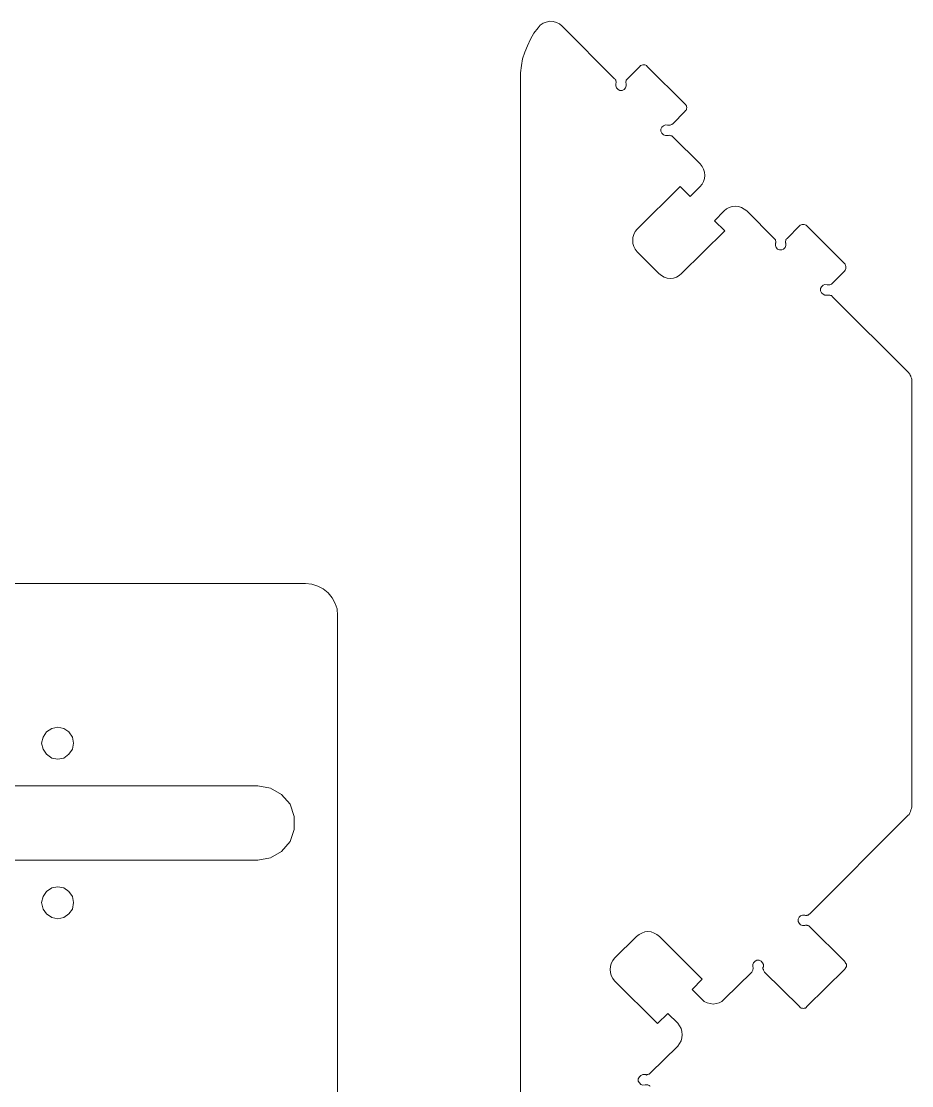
# Model space of a CAD drawing. Header units: inches. Extents: x 0 to 612, y 168 to 624.
# Drawn here: x 525.3 to 607.3, y 495.4 to 593.5 of the extents above; entities that cross this region are included whole.
import ezdxf

# ---------------------------------------------------------------- set-up
doc = ezdxf.new("R2010")
doc.units = ezdxf.units.IN
doc.header["$MEASUREMENT"] = 0
doc.layers.add('Capa 1', color=7, linetype='Continuous')

# ---------------------------------------------------------------- blocks, each defined once
blk = doc.blocks.new('block 85')
at = {"layer": 'Capa 1', "color": 7, "lineweight": 9, "true_color": 0xffffff}
blk.add_lwpolyline([(585.767, 499.079), (583.241, 496.589)], dxfattribs=at)
blk = doc.blocks.new('block 86')
at = {"layer": 'Capa 1', "color": 7, "lineweight": 9, "true_color": 0xffffff}
blk.add_lwpolyline([(587.98, 503.403), (587.081, 504.302)], dxfattribs=at)
blk = doc.blocks.new('block 87')
at = {"layer": 'Capa 1', "color": 7, "lineweight": 9, "true_color": 0xffffff}
blk.add_lwpolyline([(584.867, 502.089), (585.767, 501.189)], dxfattribs=at)
blk = doc.blocks.new('block 88')
at = {"layer": 'Capa 1', "color": 7, "lineweight": 9, "true_color": 0xffffff}
blk.add_lwpolyline([(575.113, 593.026), (574.871, 593.234), (574.594, 593.373), (574.283, 593.442), (573.972, 593.476), (573.66, 593.407), (573.384, 593.303), (573.106, 593.13), (572.899, 592.888)], dxfattribs=at)
blk = doc.blocks.new('block 89')
at = {"layer": 'Capa 1', "color": 7, "lineweight": 9, "true_color": 0xffffff}
blk.add_lwpolyline([(606.867, 520.214), (606.971, 520.318), (607.074, 520.421), (607.144, 520.56), (607.213, 520.698), (607.247, 520.836), (607.282, 520.975), (607.316, 521.113), (607.316, 521.251)], dxfattribs=at)
blk = doc.blocks.new('block 91')
at = {"layer": 'Capa 1', "color": 7, "lineweight": 9, "true_color": 0xffffff}
blk.add_lwpolyline([(581.962, 509.18), (579.955, 507.173)], dxfattribs=at)
blk = doc.blocks.new('block 92')
at = {"layer": 'Capa 1', "color": 7, "lineweight": 9, "true_color": 0xffffff}
blk.add_lwpolyline([(585.802, 507.45), (584.072, 509.18)], dxfattribs=at)
blk = doc.blocks.new('block 93')
at = {"layer": 'Capa 1', "color": 7, "lineweight": 9, "true_color": 0xffffff}
blk.add_lwpolyline([(579.955, 505.098), (583.899, 501.155)], dxfattribs=at)
blk = doc.blocks.new('block 94')
at = {"layer": 'Capa 1', "color": 7, "lineweight": 9, "true_color": 0xffffff}
blk.add_lwpolyline([(581.962, 509.18), (582.204, 509.353), (582.446, 509.491), (582.723, 509.595), (582.999, 509.629), (583.311, 509.595), (583.588, 509.491), (583.83, 509.353), (584.072, 509.18)], dxfattribs=at)
blk = doc.blocks.new('block 95')
at = {"layer": 'Capa 1', "color": 7, "lineweight": 9, "true_color": 0xffffff}
blk.add_lwpolyline([(587.98, 503.403), (588.188, 503.195), (588.465, 503.057), (588.741, 502.988), (589.019, 502.954), (589.295, 502.988), (589.571, 503.057), (589.813, 503.195), (590.056, 503.403)], dxfattribs=at)
blk = doc.blocks.new('block 96')
at = {"layer": 'Capa 1', "color": 7, "lineweight": 9, "true_color": 0xffffff}
blk.add_lwpolyline([(579.955, 505.098), (579.782, 505.306), (579.645, 505.583), (579.575, 505.859), (579.54, 506.136), (579.575, 506.413), (579.645, 506.689), (579.782, 506.966), (579.955, 507.173)], dxfattribs=at)
blk = doc.blocks.new('block 97')
at = {"layer": 'Capa 1', "color": 7, "lineweight": 9, "true_color": 0xffffff}
blk.add_lwpolyline([(585.767, 499.079), (585.939, 499.321), (586.078, 499.563), (586.147, 499.84), (586.182, 500.117), (586.147, 500.428), (586.078, 500.705), (585.939, 500.947), (585.767, 501.189)], dxfattribs=at)
blk = doc.blocks.new('block 98')
at = {"layer": 'Capa 1', "color": 7, "lineweight": 9, "true_color": 0xffffff}
blk.add_lwpolyline([(586.112, 570.231), (585.905, 570.059), (585.663, 569.92), (585.387, 569.816), (585.075, 569.782), (584.798, 569.816), (584.521, 569.92), (584.279, 570.059), (584.037, 570.231)], dxfattribs=at)
blk = doc.blocks.new('block 99')
at = {"layer": 'Capa 1', "color": 7, "lineweight": 9, "true_color": 0xffffff}
blk.add_lwpolyline([(582.031, 572.238), (581.858, 572.48), (581.72, 572.722), (581.616, 572.999), (581.616, 573.275), (581.616, 573.552), (581.72, 573.829), (581.858, 574.105), (582.031, 574.313)], dxfattribs=at)
blk = doc.blocks.new('block 100')
at = {"layer": 'Capa 1', "color": 7, "lineweight": 9, "true_color": 0xffffff}
blk.add_lwpolyline([(592.132, 576.008), (591.89, 576.181), (591.646, 576.319), (591.37, 576.423), (591.094, 576.458), (590.782, 576.423), (590.506, 576.319), (590.264, 576.216), (590.056, 576.008)], dxfattribs=at)
blk = doc.blocks.new('block 101')
at = {"layer": 'Capa 1', "color": 7, "lineweight": 9, "true_color": 0xffffff}
blk.add_lwpolyline([(587.808, 578.222), (588.015, 578.464), (588.153, 578.706), (588.223, 578.983), (588.257, 579.26), (588.223, 579.571), (588.153, 579.848), (588.015, 580.09), (587.842, 580.332)], dxfattribs=at)
blk = doc.blocks.new('block 102')
at = {"layer": 'Capa 1', "color": 7, "lineweight": 9, "true_color": 0xffffff}
blk.add_lwpolyline([(583.899, 501.155), (584.867, 502.089)], dxfattribs=at)
blk = doc.blocks.new('block 103')
at = {"layer": 'Capa 1', "color": 7, "lineweight": 9, "true_color": 0xffffff}
blk.add_lwpolyline([(587.081, 504.302), (588.015, 505.236)], dxfattribs=at)
blk = doc.blocks.new('block 104')
at = {"layer": 'Capa 1', "color": 7, "lineweight": 9, "true_color": 0xffffff}
blk.add_lwpolyline([(582.031, 574.313), (585.975, 578.256)], dxfattribs=at)
blk = doc.blocks.new('block 105')
at = {"layer": 'Capa 1', "color": 7, "lineweight": 9, "true_color": 0xffffff}
blk.add_lwpolyline([(585.975, 578.256), (586.908, 577.323)], dxfattribs=at)
blk = doc.blocks.new('block 106')
at = {"layer": 'Capa 1', "color": 7, "lineweight": 9, "true_color": 0xffffff}
blk.add_lwpolyline([(586.908, 577.323), (587.808, 578.222)], dxfattribs=at)
blk = doc.blocks.new('block 107')
at = {"layer": 'Capa 1', "color": 7, "lineweight": 9, "true_color": 0xffffff}
blk.add_lwpolyline([(587.842, 580.332), (585.317, 582.822)], dxfattribs=at)
blk = doc.blocks.new('block 108')
at = {"layer": 'Capa 1', "color": 7, "lineweight": 9, "true_color": 0xffffff}
blk.add_lwpolyline([(585.317, 582.822), (585.248, 582.892), (585.213, 582.926), (585.145, 582.926), (585.075, 582.961), (585.04, 582.961), (584.971, 582.996), (584.902, 582.961), (584.833, 582.961)], dxfattribs=at)
blk = doc.blocks.new('block 109')
at = {"layer": 'Capa 1', "color": 7, "lineweight": 9, "true_color": 0xffffff}
blk.add_lwpolyline([(584.833, 582.961), (584.625, 582.961), (584.452, 583.03), (584.314, 583.168), (584.21, 583.341), (584.21, 583.549), (584.314, 583.722), (584.452, 583.86), (584.625, 583.93), (584.833, 583.895)], dxfattribs=at)
blk = doc.blocks.new('block 110')
at = {"layer": 'Capa 1', "color": 7, "lineweight": 9, "true_color": 0xffffff}
blk.add_lwpolyline([(584.833, 583.895), (584.902, 583.895), (584.971, 583.895), (585.04, 583.895), (585.075, 583.895), (585.145, 583.93), (585.213, 583.964), (585.248, 583.999), (585.317, 584.033)], dxfattribs=at)
blk = doc.blocks.new('block 111')
at = {"layer": 'Capa 1', "color": 7, "lineweight": 9, "true_color": 0xffffff}
blk.add_lwpolyline([(585.317, 584.033), (586.424, 585.175)], dxfattribs=at)
blk = doc.blocks.new('block 112')
at = {"layer": 'Capa 1', "color": 7, "lineweight": 9, "true_color": 0xffffff}
blk.add_lwpolyline([(586.424, 585.175), (586.493, 585.244), (586.562, 585.313), (586.562, 585.417), (586.597, 585.521), (586.562, 585.625), (586.562, 585.693), (586.493, 585.797), (586.424, 585.866)], dxfattribs=at)
blk = doc.blocks.new('block 113')
at = {"layer": 'Capa 1', "color": 7, "lineweight": 9, "true_color": 0xffffff}
blk.add_lwpolyline([(586.424, 585.866), (582.965, 589.325)], dxfattribs=at)
blk = doc.blocks.new('block 114')
at = {"layer": 'Capa 1', "color": 7, "lineweight": 9, "true_color": 0xffffff}
blk.add_lwpolyline([(582.965, 589.325), (582.896, 589.395), (582.826, 589.429), (582.723, 589.464), (582.619, 589.464), (582.55, 589.464), (582.446, 589.429), (582.343, 589.395), (582.273, 589.325)], dxfattribs=at)
blk = doc.blocks.new('block 115')
at = {"layer": 'Capa 1', "color": 7, "lineweight": 9, "true_color": 0xffffff}
blk.add_lwpolyline([(582.273, 589.325), (581.132, 588.184)], dxfattribs=at)
blk = doc.blocks.new('block 116')
at = {"layer": 'Capa 1', "color": 7, "lineweight": 9, "true_color": 0xffffff}
blk.add_lwpolyline([(581.132, 588.184), (581.097, 588.149), (581.062, 588.08), (581.028, 588.046), (581.028, 587.977), (580.993, 587.907), (580.993, 587.838), (580.993, 587.804), (581.028, 587.734)], dxfattribs=at)
blk = doc.blocks.new('block 117')
at = {"layer": 'Capa 1', "color": 7, "lineweight": 9, "true_color": 0xffffff}
blk.add_lwpolyline([(581.028, 587.734), (581.028, 587.527), (580.959, 587.354), (580.82, 587.181), (580.647, 587.112), (580.439, 587.112), (580.267, 587.181), (580.129, 587.354), (580.06, 587.527), (580.06, 587.734)], dxfattribs=at)
blk = doc.blocks.new('block 118')
at = {"layer": 'Capa 1', "color": 7, "lineweight": 9, "true_color": 0xffffff}
blk.add_lwpolyline([(580.06, 587.734), (580.094, 587.804), (580.094, 587.838), (580.094, 587.907), (580.06, 587.977), (580.06, 588.046), (580.024, 588.08), (579.99, 588.149), (579.955, 588.184)], dxfattribs=at)
blk = doc.blocks.new('block 119')
at = {"layer": 'Capa 1', "color": 7, "lineweight": 9, "true_color": 0xffffff}
blk.add_lwpolyline([(579.955, 588.184), (575.113, 593.026)], dxfattribs=at)
blk = doc.blocks.new('block 120')
at = {"layer": 'Capa 1', "color": 7, "lineweight": 9, "true_color": 0xffffff}
blk.add_lwpolyline([(585.802, 507.45), (588.015, 505.236)], dxfattribs=at)
blk = doc.blocks.new('block 121')
at = {"layer": 'Capa 1', "color": 7, "lineweight": 9, "true_color": 0xffffff}
blk.add_lwpolyline([(592.581, 505.894), (590.056, 503.403)], dxfattribs=at)
blk = doc.blocks.new('block 122')
at = {"layer": 'Capa 1', "color": 7, "lineweight": 9, "true_color": 0xffffff}
blk.add_lwpolyline([(592.685, 506.378), (592.72, 506.309), (592.72, 506.239), (592.72, 506.205), (592.685, 506.136), (592.685, 506.066), (592.65, 505.997), (592.616, 505.963), (592.581, 505.894)], dxfattribs=at)
blk = doc.blocks.new('block 123')
at = {"layer": 'Capa 1', "color": 7, "lineweight": 9, "true_color": 0xffffff}
blk.add_lwpolyline([(593.653, 506.378), (593.653, 506.585), (593.584, 506.758), (593.445, 506.896), (593.272, 507), (593.065, 507), (592.893, 506.896), (592.754, 506.758), (592.685, 506.585), (592.685, 506.378)], dxfattribs=at)
blk = doc.blocks.new('block 124')
at = {"layer": 'Capa 1', "color": 7, "lineweight": 9, "true_color": 0xffffff}
blk.add_lwpolyline([(593.757, 505.894), (593.723, 505.963), (593.688, 505.997), (593.653, 506.066), (593.653, 506.136), (593.619, 506.205), (593.619, 506.239), (593.619, 506.309), (593.653, 506.378)], dxfattribs=at)
blk = doc.blocks.new('block 125')
at = {"layer": 'Capa 1', "color": 7, "lineweight": 9, "true_color": 0xffffff}
blk.add_lwpolyline([(593.757, 505.894), (596.974, 502.711)], dxfattribs=at)
blk = doc.blocks.new('block 126')
at = {"layer": 'Capa 1', "color": 7, "lineweight": 9, "true_color": 0xffffff}
blk.add_lwpolyline([(596.974, 502.711), (597.043, 502.642), (597.146, 502.573), (597.251, 502.573), (597.32, 502.538), (597.424, 502.573), (597.527, 502.573), (597.597, 502.642), (597.666, 502.711)], dxfattribs=at)
blk = doc.blocks.new('block 127')
at = {"layer": 'Capa 1', "color": 7, "lineweight": 9, "true_color": 0xffffff}
blk.add_lwpolyline([(597.666, 502.711), (601.159, 506.17)], dxfattribs=at)
blk = doc.blocks.new('block 128')
at = {"layer": 'Capa 1', "color": 7, "lineweight": 9, "true_color": 0xffffff}
blk.add_lwpolyline([(601.159, 506.17), (601.194, 506.239), (601.264, 506.309), (601.298, 506.413), (601.298, 506.516), (601.298, 506.62), (601.264, 506.689), (601.194, 506.793), (601.159, 506.862)], dxfattribs=at)
blk = doc.blocks.new('block 129')
at = {"layer": 'Capa 1', "color": 7, "lineweight": 9, "true_color": 0xffffff}
blk.add_lwpolyline([(601.159, 506.862), (597.942, 510.079)], dxfattribs=at)
blk = doc.blocks.new('block 130')
at = {"layer": 'Capa 1', "color": 7, "lineweight": 9, "true_color": 0xffffff}
blk.add_lwpolyline([(597.458, 510.183), (597.527, 510.217), (597.597, 510.217), (597.666, 510.217), (597.7, 510.183), (597.77, 510.183), (597.839, 510.148), (597.873, 510.113), (597.942, 510.079)], dxfattribs=at)
blk = doc.blocks.new('block 131')
at = {"layer": 'Capa 1', "color": 7, "lineweight": 9, "true_color": 0xffffff}
blk.add_lwpolyline([(597.458, 511.151), (597.251, 511.151), (597.078, 511.082), (596.939, 510.944), (596.87, 510.771), (596.87, 510.563), (596.939, 510.39), (597.078, 510.252), (597.251, 510.183), (597.458, 510.183)], dxfattribs=at)
blk = doc.blocks.new('block 132')
at = {"layer": 'Capa 1', "color": 7, "lineweight": 9, "true_color": 0xffffff}
blk.add_lwpolyline([(597.942, 511.255), (597.873, 511.221), (597.839, 511.186), (597.77, 511.151), (597.7, 511.151), (597.666, 511.117), (597.597, 511.117), (597.527, 511.117), (597.458, 511.151)], dxfattribs=at)
blk = doc.blocks.new('block 133')
at = {"layer": 'Capa 1', "color": 7, "lineweight": 9, "true_color": 0xffffff}
blk.add_lwpolyline([(606.867, 520.214), (597.942, 511.255)], dxfattribs=at)
blk = doc.blocks.new('block 134')
at = {"layer": 'Capa 1', "color": 7, "lineweight": 9, "true_color": 0xffffff}
blk.add_lwpolyline([(607.316, 521.251), (607.316, 560.442)], dxfattribs=at)
blk = doc.blocks.new('block 135')
at = {"layer": 'Capa 1', "color": 7, "lineweight": 9, "true_color": 0xffffff}
blk.add_lwpolyline([(607.316, 560.442), (607.316, 560.512), (607.282, 560.615), (607.247, 560.719), (607.247, 560.789), (607.178, 560.892), (607.144, 560.961), (607.074, 561.031), (607.04, 561.1)], dxfattribs=at)
blk = doc.blocks.new('block 136')
at = {"layer": 'Capa 1', "color": 7, "lineweight": 9, "true_color": 0xffffff}
blk.add_lwpolyline([(607.04, 561.1), (599.983, 568.122)], dxfattribs=at)
blk = doc.blocks.new('block 137')
at = {"layer": 'Capa 1', "color": 7, "lineweight": 9, "true_color": 0xffffff}
blk.add_lwpolyline([(599.983, 568.122), (599.948, 568.191), (599.914, 568.225), (599.845, 568.225), (599.775, 568.26), (599.707, 568.26), (599.638, 568.26), (599.603, 568.26), (599.534, 568.26)], dxfattribs=at)
blk = doc.blocks.new('block 138')
at = {"layer": 'Capa 1', "color": 7, "lineweight": 9, "true_color": 0xffffff}
blk.add_lwpolyline([(599.534, 568.26), (599.326, 568.26), (599.153, 568.329), (599.015, 568.467), (598.911, 568.641), (598.911, 568.848), (599.015, 569.021), (599.153, 569.159), (599.326, 569.229), (599.534, 569.194)], dxfattribs=at)
blk = doc.blocks.new('block 139')
at = {"layer": 'Capa 1', "color": 7, "lineweight": 9, "true_color": 0xffffff}
blk.add_lwpolyline([(599.534, 569.194), (599.603, 569.194), (599.638, 569.194), (599.707, 569.194), (599.775, 569.194), (599.845, 569.229), (599.914, 569.263), (599.948, 569.298), (599.983, 569.332)], dxfattribs=at)
blk = doc.blocks.new('block 140')
at = {"layer": 'Capa 1', "color": 7, "lineweight": 9, "true_color": 0xffffff}
blk.add_lwpolyline([(599.983, 569.332), (601.125, 570.474)], dxfattribs=at)
blk = doc.blocks.new('block 141')
at = {"layer": 'Capa 1', "color": 7, "lineweight": 9, "true_color": 0xffffff}
blk.add_lwpolyline([(601.125, 570.474), (601.194, 570.543), (601.229, 570.612), (601.264, 570.716), (601.264, 570.819), (601.264, 570.923), (601.229, 570.993), (601.194, 571.096), (601.125, 571.166)], dxfattribs=at)
blk = doc.blocks.new('block 142')
at = {"layer": 'Capa 1', "color": 7, "lineweight": 9, "true_color": 0xffffff}
blk.add_lwpolyline([(601.125, 571.166), (597.666, 574.625)], dxfattribs=at)
blk = doc.blocks.new('block 143')
at = {"layer": 'Capa 1', "color": 7, "lineweight": 9, "true_color": 0xffffff}
blk.add_lwpolyline([(597.666, 574.625), (597.597, 574.694), (597.493, 574.729), (597.424, 574.763), (597.32, 574.763), (597.216, 574.763), (597.146, 574.729), (597.043, 574.694), (596.974, 574.625)], dxfattribs=at)
blk = doc.blocks.new('block 144')
at = {"layer": 'Capa 1', "color": 7, "lineweight": 9, "true_color": 0xffffff}
blk.add_lwpolyline([(596.974, 574.625), (595.833, 573.483)], dxfattribs=at)
blk = doc.blocks.new('block 145')
at = {"layer": 'Capa 1', "color": 7, "lineweight": 9, "true_color": 0xffffff}
blk.add_lwpolyline([(595.833, 573.483), (595.798, 573.448), (595.764, 573.379), (595.729, 573.345), (595.729, 573.275), (595.694, 573.207), (595.694, 573.137), (595.694, 573.068), (595.729, 573.034)], dxfattribs=at)
blk = doc.blocks.new('block 146')
at = {"layer": 'Capa 1', "color": 7, "lineweight": 9, "true_color": 0xffffff}
blk.add_lwpolyline([(595.729, 573.034), (595.729, 572.826), (595.66, 572.653), (595.521, 572.48), (595.349, 572.411), (595.141, 572.411), (594.968, 572.48), (594.829, 572.653), (594.76, 572.826), (594.76, 573.034)], dxfattribs=at)
blk = doc.blocks.new('block 147')
at = {"layer": 'Capa 1', "color": 7, "lineweight": 9, "true_color": 0xffffff}
blk.add_lwpolyline([(594.76, 573.034), (594.795, 573.068), (594.795, 573.137), (594.795, 573.207), (594.76, 573.275), (594.76, 573.345), (594.726, 573.379), (594.691, 573.448), (594.656, 573.483)], dxfattribs=at)
blk = doc.blocks.new('block 148')
at = {"layer": 'Capa 1', "color": 7, "lineweight": 9, "true_color": 0xffffff}
blk.add_lwpolyline([(594.656, 573.483), (592.132, 576.008)], dxfattribs=at)
blk = doc.blocks.new('block 149')
at = {"layer": 'Capa 1', "color": 7, "lineweight": 9, "true_color": 0xffffff}
blk.add_lwpolyline([(590.056, 576.008), (589.156, 575.109)], dxfattribs=at)
blk = doc.blocks.new('block 150')
at = {"layer": 'Capa 1', "color": 7, "lineweight": 9, "true_color": 0xffffff}
blk.add_lwpolyline([(589.156, 575.109), (590.091, 574.175)], dxfattribs=at)
blk = doc.blocks.new('block 151')
at = {"layer": 'Capa 1', "color": 7, "lineweight": 9, "true_color": 0xffffff}
blk.add_lwpolyline([(590.091, 574.175), (586.112, 570.231)], dxfattribs=at)
blk = doc.blocks.new('block 152')
at = {"layer": 'Capa 1', "color": 7, "lineweight": 9, "true_color": 0xffffff}
blk.add_lwpolyline([(584.037, 570.231), (582.031, 572.238)], dxfattribs=at)
blk = doc.blocks.new('block 153')
at = {"layer": 'Capa 1', "color": 7, "lineweight": 9, "true_color": 0xffffff}
blk.add_lwpolyline([(572.899, 592.888), (572.519, 592.37), (572.207, 591.816), (571.931, 591.228), (571.688, 590.64), (571.48, 590.017), (571.377, 589.395), (571.273, 588.737), (571.273, 588.08)], dxfattribs=at)
blk = doc.blocks.new('block 154')
at = {"layer": 'Capa 1', "color": 7, "lineweight": 9, "true_color": 0xffffff}
blk.add_lwpolyline([(571.273, 588.08), (571.273, 489.256)], dxfattribs=at)
blk = doc.blocks.new('block 165')
at = {"layer": 'Capa 1', "color": 7, "lineweight": 9, "true_color": 0xffffff}
blk.add_lwpolyline([(582.758, 495.517), (582.826, 495.517), (582.896, 495.517), (582.965, 495.517), (582.999, 495.517), (583.068, 495.482), (583.138, 495.447), (583.172, 495.413), (583.241, 495.378)], dxfattribs=at)
blk = doc.blocks.new('block 166')
at = {"layer": 'Capa 1', "color": 7, "lineweight": 9, "true_color": 0xffffff}
blk.add_lwpolyline([(582.758, 496.45), (582.55, 496.45), (582.377, 496.381), (582.238, 496.243), (582.135, 496.07), (582.135, 495.862), (582.238, 495.689), (582.377, 495.551), (582.55, 495.482), (582.758, 495.517)], dxfattribs=at)
blk = doc.blocks.new('block 167')
at = {"layer": 'Capa 1', "color": 7, "lineweight": 9, "true_color": 0xffffff}
blk.add_lwpolyline([(583.241, 496.589), (583.172, 496.52), (583.138, 496.485), (583.068, 496.485), (582.999, 496.45), (582.965, 496.45), (582.896, 496.416), (582.826, 496.45), (582.758, 496.45)], dxfattribs=at)
blk = doc.blocks.new('block 2647')
at = {"layer": 'Capa 1', "color": 7, "lineweight": 9, "true_color": 0xffffff}
blk.add_lwpolyline([(554.428, 538.754), (554.428, 494.098)], dxfattribs=at)
blk = doc.blocks.new('block 2648')
at = {"layer": 'Capa 1', "color": 7, "lineweight": 9, "true_color": 0xffffff}
blk.add_lwpolyline([(554.428, 538.754), (554.394, 539.342), (554.221, 539.861), (553.943, 540.38), (553.563, 540.83), (553.113, 541.21), (552.629, 541.452), (552.076, 541.625), (551.487, 541.694)], dxfattribs=at)
blk = doc.blocks.new('block 2649')
at = {"layer": 'Capa 1', "color": 7, "lineweight": 9, "true_color": 0xffffff}
blk.add_lwpolyline([(455.638, 541.694), (551.487, 541.694)], dxfattribs=at)
blk = doc.blocks.new('block 2651')
at = {"layer": 'Capa 1', "color": 7, "lineweight": 9, "true_color": 0xffffff}
blk.add_lwpolyline([(528.658, 525.506), (529.211, 525.61), (529.695, 525.956), (530.007, 526.44), (530.111, 526.994), (530.007, 527.547), (529.695, 528.031), (529.211, 528.343), (528.658, 528.446), (528.104, 528.343), (527.62, 528.031), (527.309, 527.547), (527.171, 526.994), (527.309, 526.44), (527.62, 525.956), (528.104, 525.61), (528.658, 525.506)], dxfattribs=at)
blk = doc.blocks.new('block 2652')
at = {"layer": 'Capa 1', "color": 7, "lineweight": 9, "true_color": 0xffffff}
blk.add_lwpolyline([(528.658, 510.805), (529.211, 510.909), (529.695, 511.255), (530.007, 511.705), (530.111, 512.293), (530.007, 512.846), (529.695, 513.331), (529.211, 513.642), (528.658, 513.746), (528.104, 513.642), (527.62, 513.331), (527.309, 512.846), (527.171, 512.293), (527.309, 511.705), (527.62, 511.255), (528.104, 510.909), (528.658, 510.805)], dxfattribs=at)
blk = doc.blocks.new('block 2655')
at = {"layer": 'Capa 1', "color": 7, "lineweight": 9, "true_color": 0xffffff}
blk.add_lwpolyline([(547.095, 516.202), (548.271, 516.409), (549.273, 516.997), (550.069, 517.931), (550.45, 519.038), (550.45, 520.214), (550.069, 521.355), (549.273, 522.255), (548.271, 522.843), (547.095, 523.05)], dxfattribs=at)
blk = doc.blocks.new('block 2656')
at = {"layer": 'Capa 1', "color": 7, "lineweight": 9, "true_color": 0xffffff}
blk.add_lwpolyline([(468.644, 516.202), (547.095, 516.202)], dxfattribs=at)
blk = doc.blocks.new('block 2658')
at = {"layer": 'Capa 1', "color": 7, "lineweight": 9, "true_color": 0xffffff}
blk.add_lwpolyline([(547.095, 523.05), (468.644, 523.05)], dxfattribs=at)

msp = doc.modelspace()

# ---------------------------------------------------------------- block references
at = {"layer": 'Capa 1'}
for name in ['block 88', 'block 153', 'block 119', 'block 115', 'block 114', 'block 113', 'block 154', 'block 118', 'block 117', 'block 116', 'block 112', 'block 111', 'block 109', 'block 110', 'block 108', 'block 107', 'block 101', 'block 104', 'block 105', 'block 106', 'block 149', 'block 100', 'block 148', 'block 150', 'block 144', 'block 143', 'block 142', 'block 99', 'block 151', 'block 147', 'block 146', 'block 145', 'block 152', 'block 141', 'block 98', 'block 140', 'block 138', 'block 139', 'block 137', 'block 136', 'block 135', 'block 134', 'block 2649', 'block 2648', 'block 2647', 'block 2651', 'block 2658', 'block 2655', 'block 89', 'block 133', 'block 2656', 'block 2652', 'block 131', 'block 132', 'block 130', 'block 129', 'block 91', 'block 94', 'block 92', 'block 96', 'block 120', 'block 123', 'block 122', 'block 124', 'block 127', 'block 128', 'block 93', 'block 103', 'block 121', 'block 125', 'block 86', 'block 95', 'block 102', 'block 87', 'block 126', 'block 97', 'block 85', 'block 166', 'block 167', 'block 165']:
    msp.add_blockref(name, (0, 0), dxfattribs=at)

doc.saveas('drawing.dxf')
